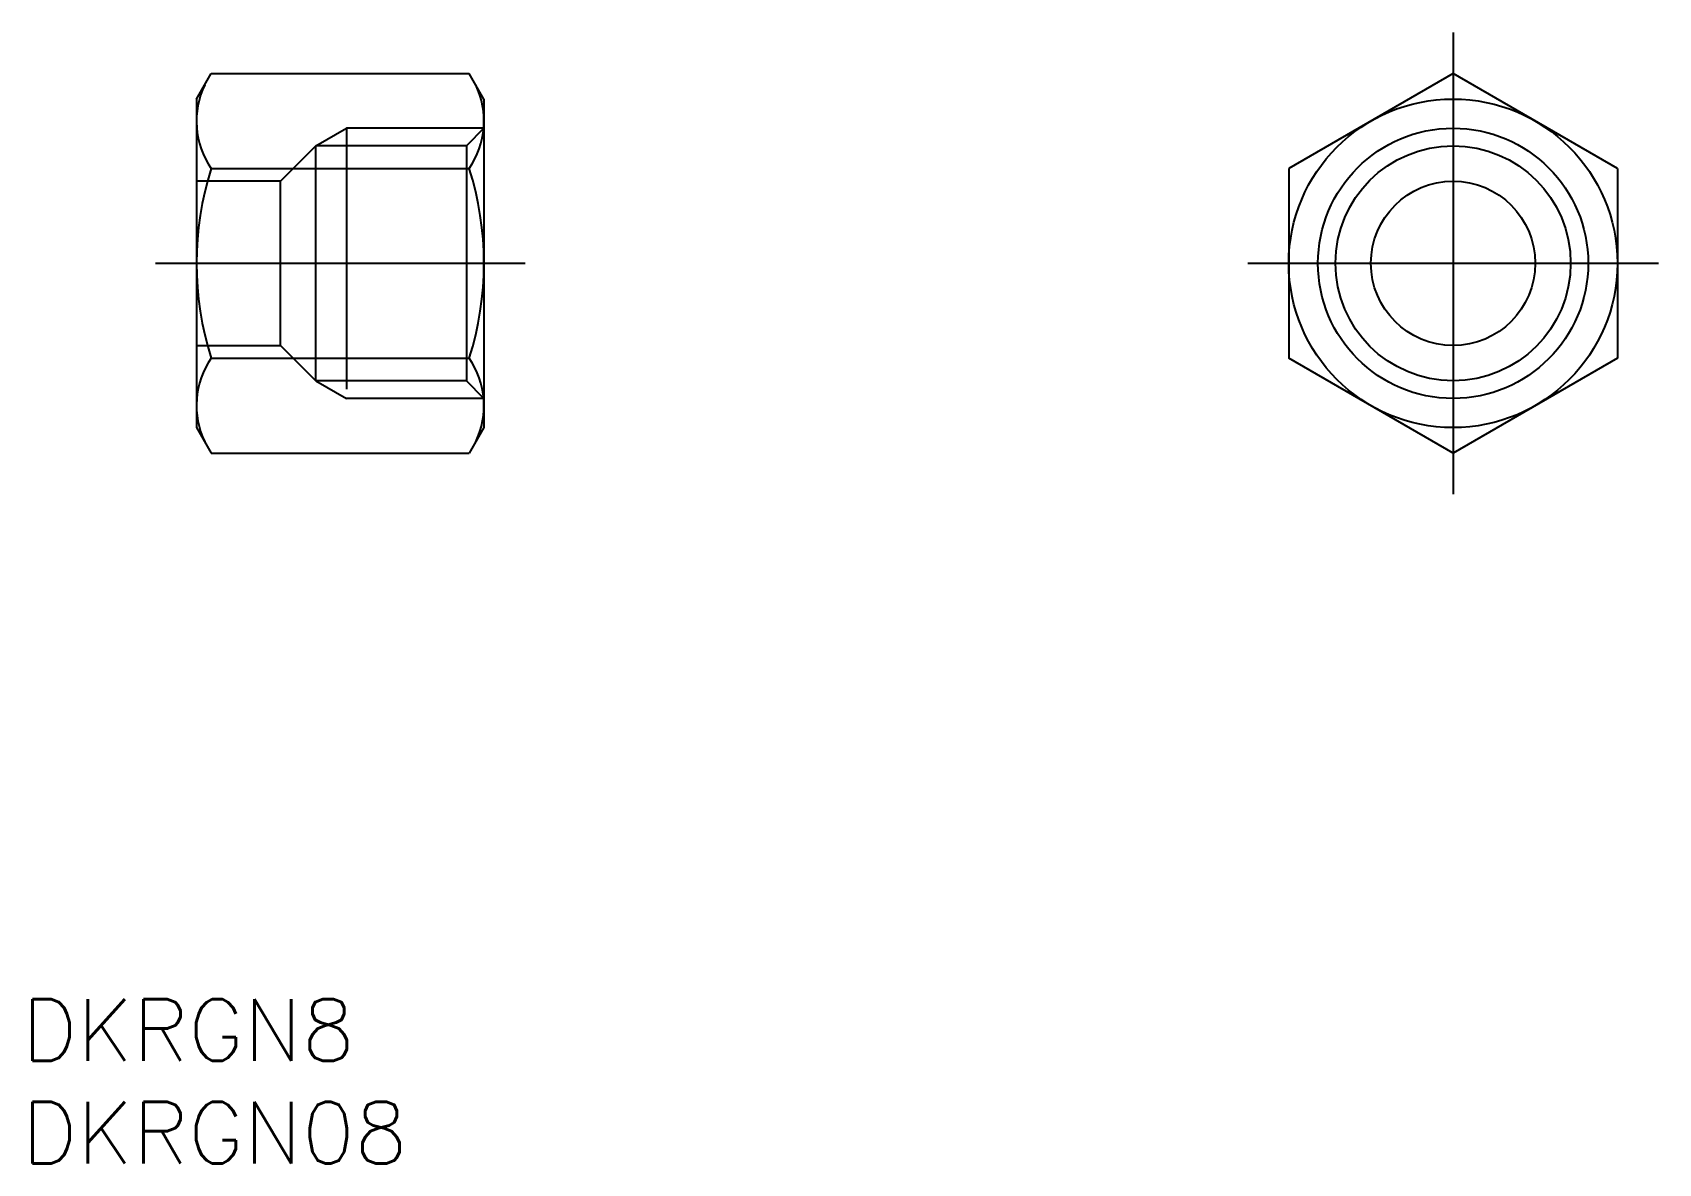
# Model space of a CAD drawing. Extents: x -69.2 to 10, y -43.8 to 11.2.
import ezdxf

# ---------------------------------------------------------------- set-up
doc = ezdxf.new("R2010")
doc.units = 0
doc.linetypes.add('CENTER', pattern=[50.8, 31.75, -6.35, 6.35, -6.35])
doc.linetypes.add('DASHED', pattern=[19.05, 12.7, -6.35])
doc.layers.get('0').update_dxf_attribs({"linetype": 'CONTINUOUS'})
doc.layers.add('CENTER', color=1, linetype='CONTINUOUS')
doc.styles.get("Standard").update_dxf_attribs({"font": 'txt.shx', "height": 3, "bigfont": 'bigfont.shx'})

msp = doc.modelspace()

# ---------------------------------------------------------------- linework, layer by layer
at = {"color": 7, "linetype": 'CONTINUOUS'}
for p, q in [((-61.184, 8), (-60.47, 9.238)), ((-60.47, 9.238), (-47.899, 9.238)), ((-47.184, 8), (-47.899, 9.238)), ((0, 9.238), (-8, 4.619)), ((8, 4.619), (0, 9.238)), ((-61.184, 8), (-61.184, -8)), ((-47.184, 8), (-47.184, -8)), ((-60.47, 4.619), (-47.899, 4.619)), ((-8, 4.619), (-8, -4.619)), ((8, 4.619), (8, -4.619)), ((-60.47, -4.619), (-47.899, -4.619)), ((0, -9.238), (-8, -4.619)), ((8, -4.619), (0, -9.238)), ((-61.184, -8), (-60.47, -9.238)), ((-47.184, -8), (-47.899, -9.238)), ((-60.47, -9.238), (-47.899, -9.238))]:
    msp.add_line(p, q, dxfattribs=at)
at = {"color": 3, "linetype": 'DASHED'}
for p, q in [((-55.367, 5.722), (-53.884, 6.578)), ((-53.884, 6.578), (-53.884, -6.579)), ((-47.184, 6.578), (-53.884, 6.578)), ((-47.184, 6.578), (-48.04, 5.722)), ((-55.367, 5.722), (-57.089, 4)), ((-55.367, -5.723), (-55.367, 5.722)), ((-48.04, 5.722), (-55.367, 5.722)), ((-48.04, 5.722), (-48.04, -5.723)), ((-57.089, 4), (-61.184, 4)), ((-57.089, -4), (-57.089, 4)), ((-61.184, -4), (-57.089, -4)), ((-55.367, -5.723), (-57.089, -4)), ((-48.04, -5.723), (-55.367, -5.723)), ((-55.367, -5.723), (-53.884, -6.579)), ((-47.184, -6.579), (-48.04, -5.723)), ((-47.184, -6.579), (-53.884, -6.579))]:
    msp.add_line(p, q, dxfattribs=at)
at = {"color": 7, "linetype": 'CONTINUOUS'}
for radius in [8, 5.723, 4]:
    msp.add_circle((0, 0), radius, dxfattribs=at)
at = {"color": 3, "linetype": 'CONTINUOUS'}
msp.add_circle((0, 0), 6.579, dxfattribs=at)
at = {"color": 7, "linetype": 'CONTINUOUS'}
for centre, radius, start, end in [((-57.095, 6.928), 4.089, 154.38425, 214.38425), ((-51.273, 6.928), 4.089, 325.61575, 25.61575), ((-45.899, 0), 15.285, 162.41205, 197.58795), ((-62.47, 0), 15.285, 342.41205, 17.58795), ((-57.095, -6.928), 4.089, 145.61575, 205.61575), ((-51.273, -6.928), 4.089, 334.38425, 34.38425)]:
    msp.add_arc(centre, radius, start, end, dxfattribs=at)
at = {"layer": 'CENTER', "color": 1, "linetype": 'CENTER'}
for p, q in [((0, 11.238), (0, -11.238)), ((-10, 0), (10, 0)), ((-63.184, 0), (-45.184, 0))]:
    msp.add_line(p, q, dxfattribs=at)

# ---------------------------------------------------------------- texts
at = {"color": 7, "linetype": 'CONTINUOUS'}
for s, p in [('DKRGN8', (-69.68, -38.831)), ('DKRGN08', (-69.68, -43.831))]:
    msp.add_text(s, height=3, dxfattribs=at).set_placement(p)

doc.saveas('drawing.dxf')
